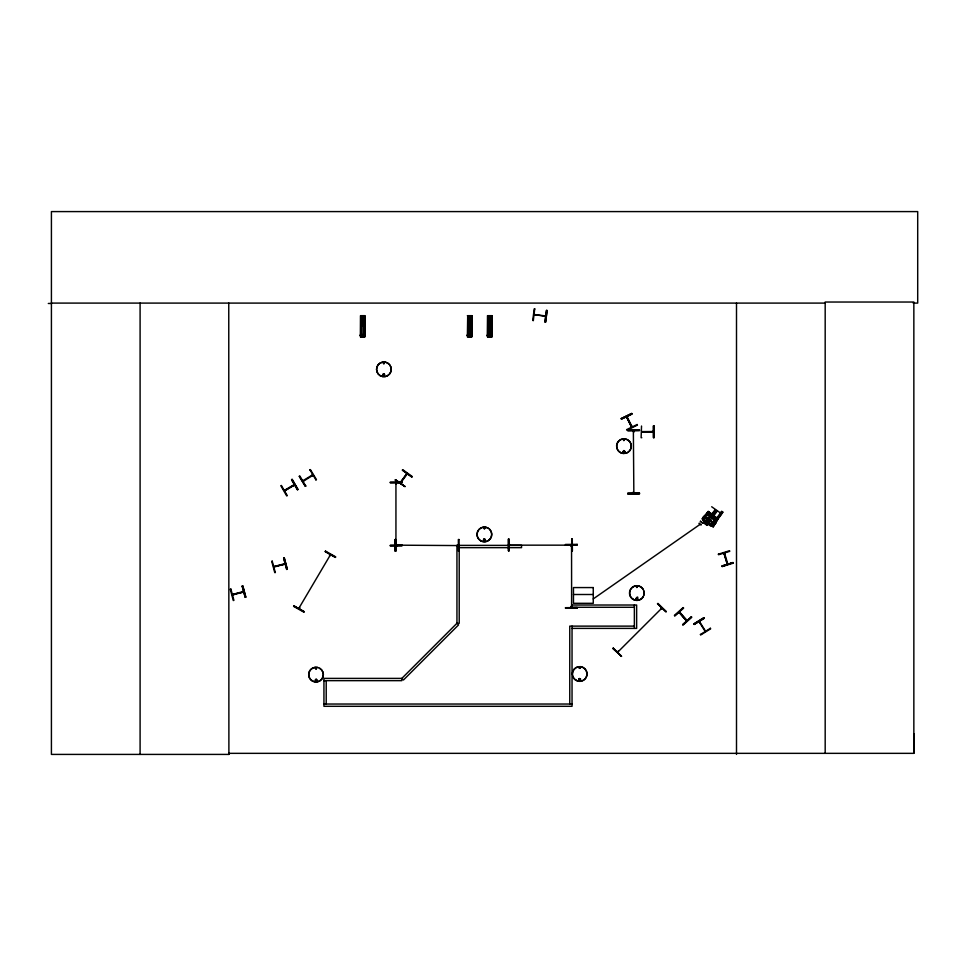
<?xml version="1.0" encoding="UTF-8"?>
<svg xmlns="http://www.w3.org/2000/svg" width="966" height="966" viewBox="0 0 966 966"><rect width="100%" height="100%" fill="white"/><g stroke="black" fill="none" stroke-linecap="round" stroke-linejoin="round"><path stroke-width="1.45" d="M913.184 303.095L917.7 303.095L917.7 211.59L51.415 211.59L51.415 754.41L228.894 754.41L228.773 753.347L913.848 753.347L913.981 733.725M632.005 426.755L626.511 416.732L631.583 427.141M632.102 426.936L631.559 425.837L631.124 426.284M706.762 513.055L707.692 513.864L708.223 513.272L715.432 518.827L715.118 519.623M707.51 512.149L709.237 513.224L707.788 512.185L706.146 514.431L707.583 515.482L709.237 513.224M708.018 513.55L707.04 512.741L707.788 513.84M714.985 519.454L716.265 518.295M533.317 320.531L534.705 308.927M534.403 314.518L545.536 316.437M535.49 315.254L534.198 314.493M544.353 316.365L545.754 316.003M544.993 322.004L546.454 310.412L547.106 310.497L545.633 322.089L544.993 322.004L546.539 310.424M545.585 322.076L547.046 310.484M395.806 544.232L396.458 544.232M571.148 545.053L571.099 546.309L571.679 546.104M571.558 607.614L571.148 606.322L571.148 607.614M633.829 430.607L633.841 431.911L633.43 430.619M633.382 492.044L633.841 493.179L633.37 430.86M315.387 668.387C316.51 670.682 316.824 666.794 315.508 668.255M316.305 668.629L315.665 668.46L316.317 668.544M317.065 680.076C313.382 683.542 316.751 675.814 316.751 680.825M382.886 374.518C385.06 378.901 384.975 370.69 382.886 375.074M483.749 528.354C485.427 526.229 484.715 530.66 483.833 528.209M579.105 667.904C581.327 666.057 578.948 670.283 579.395 667.409M623.613 440.001L624.217 440.351L623.746 439.88M623.167 451.629C625.268 448.997 624.326 454.479 623.287 451.448M624.978 451.895C623.299 447.524 622.189 455.421 625.099 451.629M685.836 620.1L686.476 619.737L686.585 620.727M687.067 620.413L679.412 611.84L680.233 612.758M716.048 522.449L715.009 523.85L713.91 523.101L714.949 521.7L716.048 522.449L713.113 526.941L712.123 525.492L714.816 521.616M713.113 526.941L717.05 520.577M313.032 475.212L303.264 481.297L302.853 480.754L304.23 480.537M707.619 512.209L708.44 511.449M715.842 518.5L716.663 517.788M400.117 482.988L400.878 481.925M284.741 490.728L294.594 484.896L284.704 490.752L284.415 490.16M285.598 490.088L285.731 490.16M395.867 544.232L396.338 545.283M396.398 545.041L396.338 544.112M571.087 545.295C572.162 548.169 570.906 542.699 570.628 545.295M571.087 606.563L571.087 607.373M571.558 545.041L571.618 607.373M232.347 594.525L233.82 594.682M273.825 566.619L285.018 564.168M713.077 516.568C712.497 515.639 715.734 515.916 713.669 517.329M469.295 336.542L469.911 336.542L469.416 335.673M298.844 608.339L330.432 554.786M299.182 608.809L299.472 607.481L298.88 608.459M329.491 555.281L330.058 555.607M618.18 651.132L617.274 652.062M700.072 622.225L699.638 622.732L699.976 622.14M679.038 612.118L686.645 621.005L679.17 612.263M383.345 362.95C383.731 365.631 385.337 361.441 383.345 363.119M316.691 680.475C315.725 677.444 315.001 681.887 316.365 680.68M484.654 528.511L484.051 528.269L484.69 528.438M636.328 586.688C637.101 589.127 637.705 585.565 636.594 586.507M406.65 474.692L406.879 473.606L400.202 482.746M407.302 473.847L400.443 483.217M243.541 592.073L232.577 594.404M243.601 591.977L232.709 594.911M397.086 545.621L395.819 545.573M458.355 545.633L457.208 545.681L457.329 545.053M509.106 544.764L510.277 544.655L510.157 545.283M652.122 431.597L653.427 431.585M303.771 612.166L304.085 611.599L293.918 605.851L293.616 606.382L303.795 612.118M299.786 607.843L299.412 608.665M698.986 621.549L705.18 631.426M721.735 511.388L721.24 512.221L722.339 512.97L722.822 512.137L721.735 511.388L720.624 513.055M713.91 523.101L714.321 522.401M715.009 523.85L716.458 521.495M714.236 522.34L716.591 518.851M617.359 651.965L618.482 651.531M714.864 521.338L720.262 513.381M723.993 553.349L727.398 564.277M712.014 526.18L714.949 521.7M706.146 514.431L707.583 515.482M716.663 521L718.354 518.609M717.412 519.877L718.982 517.534M717.086 517.957L718.692 515.615M719.042 517.595L720.588 515.228M719.73 516.605L722.109 513.103M719.32 514.878L721.01 512.354M395.541 479.679L395.154 480.211L405.02 486.514M400.19 482.879L406.879 473.606M411.854 477.035L412.228 476.516L402.75 469.681L402.375 470.2L411.866 477.023L402.472 470.068M721.083 514.685L722.822 512.137M702.789 520.179C701.147 517.993 704.685 514.95 706.991 514.649L714.115 520.143L714.212 522.183L711.374 525.878L707.885 523.922L706.846 525.275M706.919 514.745L705.047 515.446M707.945 523.838L709.829 524.538L711.749 522.038L711.036 519.805L708.175 517.655L705.82 517.583L703.9 520.082L705.083 521.688L703.852 523.089L706.991 525.299M707.945 524.043L706.919 525.395M709.938 525.54L702.946 520.07L705.023 521.773M711.374 525.878L710.831 524.852L711.447 525.782L716.035 519.962M708.972 512.354L707.921 513.477M717.086 518.464L708.006 511.618L717.436 518.452L716.289 518.247M383.647 363.011L383.997 363.614L383.816 362.975M315.52 679.581L315.339 680.257M483.592 539.088C484.147 544.329 486.466 535.985 483.374 540.163M623.505 439.651C623.324 442.199 625.545 438.975 623.674 439.59M636.63 586.76L636.968 587.364L636.799 586.712M579.938 668.158L579.6 667.566L579.769 668.206M579.129 678.881C578.912 682.056 581.629 678.023 579.346 678.832M702.379 518.802L703.212 519.454L702.379 518.802L707.837 511.871L708.851 512.439M708.549 512.886L703.212 519.454M715.746 518.428L707.837 511.871M715.154 519.575L716.12 519.66M708.935 517.752L715.178 509.65M711.278 514.975L711.737 513.984M710.215 516.895L715.565 509.951L710.336 516.991M711.495 517.885L716.736 510.857M711.882 518.187L717.183 511.207M714.007 517.293L714.466 516.303M708.006 513.562L715.202 519.116L716.543 517.8M711.29 525.782L714.103 522.111M720.829 514.009L721.216 513.514L711.676 506.752M706.883 513.284L708.018 511.847M710.614 525.142L716.12 518.199M642.873 432.104L641.738 431.657L643.03 432.007M652.364 431.524L653.354 432.08M653.427 431.983L641.979 432.128M723.981 553.095L727.277 564.325M727.784 564.156L726.879 563.021M613.253 648.089L612.794 648.56L621.573 656.3L613.241 648.114L621.464 656.421M657.496 603.847L657.955 603.388L666.238 611.635L657.556 603.786M661.517 607.807L660.889 609.027L661.807 608.097M660.973 608.93L661.432 607.904L661.106 608.894M617.648 652.255L661.722 608.242M312.815 475.332L311.909 475.888M674.727 615.765L683.493 608.025M685.836 619.918L686.524 619.689M682.733 624.712L691.451 616.924M571.558 607.493L571.546 606.322M311.776 475.2L311.909 475.815M383.152 374.047L383.9 373.745M383.502 374.108C382.476 377.126 386.134 373.927 383.719 374.12M578.948 678.7C583.814 678.386 576.666 682.431 579.419 678.422M593.257 598.908L699.843 524.526L701.207 524.997L701.014 524.067M330.118 554.424L329.889 555.643M693.878 623.915L703.816 617.757L704.154 618.312L694.228 624.459L693.878 623.915L703.84 617.805M694.18 624.398L704.142 618.288M700.471 634.529L710.36 628.311M305.884 485.983L305.328 486.321L299.279 476.323L299.834 475.984L305.751 486.067M309.82 469.935L310.376 469.597L316.437 479.595L315.882 479.921M302.853 480.754L312.646 474.813M281.444 485.512L280.889 485.826L286.733 495.956L287.288 495.63L281.384 485.548M291.575 479.667L292.13 479.341L297.975 489.46L297.419 489.786L291.575 479.667L297.552 489.702M284.378 490.33L294.232 484.594M242.599 591.711L243.637 591.494M627.043 417.843L626.994 416.503M621.21 418.568L631.704 413.436L631.993 414.016L621.488 419.159L621.21 418.568L631.728 413.484M621.416 419.002L631.981 413.991M623.613 451.025L624.459 451.134M624.483 452.535L623.215 452.366M484.183 539.125C482.408 541.769 486.779 539.632 484.389 539.185M484.57 540.562L485.065 539.704M293.712 485.475L293.495 485.681M718.414 554.182L729.572 550.717L729.753 551.332L718.571 554.726L718.39 554.134M723.908 553.325L724.79 553.953L724.271 554.484M722.025 566.004L733.218 562.659M722.17 566.499L733.17 562.514L722 565.931L722.194 566.547L733.363 563.13M272.364 561.161L271.736 561.331L274.767 572.621L275.395 572.452M284.282 557.974L283.654 558.143L286.685 569.433L287.313 569.264L284.282 557.974L287.252 569.276M273.946 566.583L285.115 563.589M285.224 563.975L273.982 567.054M242.176 586.048L242.804 585.879L245.835 597.169L245.207 597.338L242.176 586.048L245.231 597.326M232.468 594.488L243.48 591.494M707.583 521.254L709.334 524.369L708.573 521.374L711.833 521.302L708.187 520.626L706.448 517.341L707.305 520.433L704.202 520.517L707.704 521.217M641.979 431.597L653.173 431.524M396.869 545.633L395.819 545.041M509.348 544.703L510.29 545.162L509.348 545.222M362.781 335.504L362.407 336.518M489.967 335.709L489.496 336.518M636.884 597.845C635.29 601.154 639.118 596.433 636.208 598.727M636.884 599.596C640.132 592.363 631.679 603.207 637.898 598.268M699.36 621.283L705.458 631.112M686.693 620.74L679.158 612.347M654.03 425.934L653.39 425.946L653.463 437.634L654.103 437.622L654.03 425.934L654.054 437.622M627.779 430.003L639.468 429.93L639.468 430.57L627.791 430.655L627.779 430.003L639.468 429.979M627.791 430.619L639.468 430.413M641.774 437.707L641.122 437.707L641.533 426.018M390.288 482.589L401.977 482.517M639.48 493.143L627.791 493.215L627.791 493.868L639.48 493.795L639.48 493.143L627.791 493.385M627.791 493.819L639.48 493.747M395.13 539.535L395.782 539.523L395.855 551.212L395.203 551.224L395.13 539.535L395.263 551.212M571.643 539.125L572.283 539.113L572.367 550.801L571.715 550.801L571.715 539.125M390.3 545.488L401.989 545.416M395.939 484.014L395.939 482.843L395.939 545.162L458.27 545.573M565.508 544.921L577.197 544.848M570.495 545.174L571.558 545.162L509.227 545.162M508.49 550.813L509.142 550.813L509.07 539.125L508.418 539.125L508.49 550.813L508.478 539.125M565.508 607.819L577.197 607.662M48.3 303.469L51.415 303.469M51.415 303.095L825.181 303.095M467.363 315.689L471.867 315.677L471.867 336.784L467.363 336.808L467.701 315.689M360.704 317.838L364.593 317.838M467.665 317.838L471.565 317.838M487.794 317.838L491.682 317.838M360.704 319.263L364.593 319.263M467.665 319.263L471.565 319.263M487.794 319.263L491.682 319.263M360.704 321.412L364.593 321.412M467.665 321.412L471.565 321.412M487.794 321.412L491.682 321.412M360.692 323.308L364.593 323.308M467.653 323.308L471.553 323.308M487.782 323.308L491.682 323.308M360.692 325.457L364.593 325.457M467.653 325.457L471.553 325.457M487.782 325.457L491.682 325.457M360.704 334.647L364.593 334.647M467.665 334.647L471.565 334.647M487.794 334.647L491.682 334.647M360.052 335.25L365.245 335.25M467.013 335.25L472.205 335.25M487.142 335.25L492.334 335.25M360.052 335.407L365.245 335.407M467.013 335.407L472.205 335.407M487.142 335.407L492.334 335.407M362.95 335.661L362.878 335.709M469.295 335.625L469.814 335.697M489.424 335.625L490.04 335.625M362.335 336.542L362.95 336.542M489.424 336.542L490.04 336.542M364.906 336.784L360.403 336.808L360.499 315.689L364.906 315.677L364.81 336.784M487.492 336.808L491.996 336.784L491.996 315.677L487.492 315.689L487.504 336.808L487.758 315.689M459.212 547.662L521.543 547.662L521.543 545.379L456.942 545.379L456.942 623.287L401.844 678.386L323.936 678.386L323.936 706.303L572.041 706.303L572.041 626.125M573.466 594.501L593.257 594.501M634.36 607.288L572.041 607.288L572.041 605.018L636.642 605.018L636.642 628.395L572.041 628.395M634.36 626.125L569.759 626.125L569.759 704.033M323.936 680.656L401.844 680.656L401.844 678.386L403.462 679.992L458.548 624.905L456.942 623.287L459.212 623.287L459.212 545.379M323.936 704.033L572.041 704.033M534.862 308.951L534.222 308.866L532.749 320.458L533.401 320.543M534.283 314.554L545.512 315.918M579.685 678.736L580.288 679.086M579.685 680.487L578.779 679.967M709.925 525.468L711.447 525.782M711.012 513.586L710.252 514.178L711.085 513.489M699.831 523.21L698.925 523.343L699.843 524.526M636.606 599.56L635.966 599.065M396.338 482.71L396.41 483.978L396.338 482.843M325.3 551.489L335.456 557.273M293.893 605.899L304.048 611.671M713.186 524.055L714.272 524.84M712.123 525.492L713.222 526.241M395.529 479.704L404.971 486.586L395.444 479.812M709.092 512.439L708.054 511.654L717.158 518.682M708.175 511.4L717.327 518.452M711.64 515.252L713.693 516.846M633.382 493.022L633.418 492.008M657.617 603.738L665.924 611.949M283.968 564.313L283.992 564.446M627.079 416.684L632.005 426.887M710.312 628.238L710.662 628.794L700.724 634.952L700.386 634.396M309.965 469.85L315.954 479.885M299.315 476.298L305.377 486.296M292.082 479.365L297.926 489.484M626.511 416.781L631.607 427.093M724.548 553.18L727.772 563.903M283.738 558.119L286.757 569.409M272.207 561.21L275.31 572.476M242.756 585.891L245.775 597.181M633.901 430.86L633.841 431.79M714.079 520.046L714.152 522.268M653.547 425.946L653.535 437.634M633.43 430.739L633.43 431.79M572.234 539.113L572.307 550.801M508.901 539.125L509.058 550.813M395.698 539.523L395.686 551.212M913.848 753.347L913.848 302.032L825.181 302.032L825.181 753.347M736.503 303.095L736.503 754.41M634.36 605.018L634.36 628.395M491.899 315.677L491.972 336.784M491.718 315.677L491.682 336.784M491.404 315.677L491.38 336.784M491.235 336.784L491.211 315.677L491.139 336.784M490.921 315.677L490.97 336.784M490.716 315.677L490.643 336.784M490.33 336.784L489.146 336.784M488.832 315.689L488.856 336.808M488.76 315.689L488.591 336.808L488.542 315.689M488.241 315.689L488.265 336.808M487.999 315.689L488.084 336.808M487.83 315.689L487.794 336.808M471.843 315.677L471.77 336.784M471.553 315.677L471.565 336.784M471.348 315.677L471.251 336.784M470.756 315.677L470.792 336.784M470.514 315.677L470.587 336.784M470.213 336.784L469.017 336.784M468.727 336.808L468.715 315.689L468.462 336.808M468.389 315.689L468.425 336.808M468.124 315.689L468.208 336.808M467.882 315.689L467.967 336.808M364.593 315.677L364.593 336.784M364.556 315.677L364.556 336.784M364.315 315.677L364.291 336.784M364.122 315.677L364.146 336.784M363.88 315.677L363.832 336.784M363.627 315.677L363.627 336.784L363.53 315.677M363.24 336.784L362.057 336.784M361.67 315.689L361.743 336.808M361.417 315.689L361.453 336.808M361.248 315.689L361.175 336.808M361.006 315.689L360.994 336.808M360.91 315.689L360.91 336.808M360.704 315.689L360.668 336.808M326.218 680.656L326.218 704.033M228.761 303.095L228.894 754.41M140.094 303.095L140.094 754.41M572.295 673.978A7.39 7.39 0 0 1 582.812 667.277A7.39 7.39 0 0 1 584.442 679.641A7.39 7.39 0 0 1 572.548 675.886M643.284 596.771A7.39 7.39 0 0 1 632.126 598.739A7.39 7.39 0 0 1 632.126 587.413A7.39 7.39 0 0 1 643.284 589.381M644.02 591.168A7.39 7.39 0 0 1 644.02 594.996M489.617 529.199A7.39 7.39 0 0 1 486.924 541.371A7.39 7.39 0 0 1 477.023 533.775A7.39 7.39 0 0 1 488.084 528.028M319.71 668.218A7.39 7.39 0 0 1 320.253 680.668A7.39 7.39 0 0 1 308.734 675.898A7.39 7.39 0 0 1 317.923 667.47M623.964 453.549A7.39 7.39 0 0 1 617.262 443.044A7.39 7.39 0 0 1 629.627 441.414A7.39 7.39 0 0 1 625.871 453.308M361.803 324.153C362.866 327.462 364.375 321.823 361.803 324.153M468.776 324.153C469.826 327.462 471.348 321.823 468.776 324.153M488.893 324.153C489.955 327.462 491.465 321.823 488.893 324.153M700.386 521.266L702.753 522.98L700.386 521.266M704.552 630.424L704.552 630.424M325.542 551.067L325.216 551.634L335.371 557.418L335.697 556.851L325.506 551.115M707.353 518.73L705.434 521.242L708.295 523.391L710.215 520.879L707.353 518.73M705.083 522.739L706.581 524.574L705.083 522.739M683.119 607.602L674.401 615.402L674.836 615.885L683.554 608.085L683.119 607.602M691.342 616.803L682.648 624.616L683.059 625.074L691.777 617.286L691.342 616.803M637.125 424.521L626.62 429.653L626.91 430.232L637.403 425.1L637.125 424.521M230.886 589.079L230.27 589.236L233.289 600.526L233.917 600.357L230.886 589.079M401.977 482.082L390.288 482.106L390.3 482.759L401.977 482.674L401.977 482.034M458.995 539.523L458.343 539.523L458.427 551.212L459.067 551.212L458.995 539.523M401.977 545.247L390.3 545.319L390.3 545.971L401.989 545.899L401.977 545.247M577.185 544.365L565.508 544.438L565.508 545.09L577.197 545.005L577.185 544.365M577.197 607.578L565.508 607.686L565.521 608.302L577.197 608.23L577.197 607.578M593.257 587.57L573.466 587.57L573.466 603.315L593.257 603.315L593.257 587.57M471.106 336.784L471.094 315.677L471.01 336.784M576.062 680.257A7.257 7.257 0 0 0 586.954 673.978A7.257 7.257 0 0 0 576.062 667.687A7.257 7.257 0 0 0 576.062 680.257M633.237 599.391A7.293 7.293 0 0 0 644.177 593.076A7.293 7.293 0 0 0 633.237 586.76A7.293 7.293 0 0 0 633.237 599.391M480.742 540.755A7.305 7.305 0 0 0 491.694 534.427A7.305 7.305 0 0 0 480.742 528.1A7.305 7.305 0 0 0 480.742 540.755M312.368 680.921A7.293 7.293 0 0 0 323.296 674.618A7.293 7.293 0 0 0 312.368 668.303A7.293 7.293 0 0 0 312.368 680.921M620.317 452.486A7.305 7.305 0 0 0 631.269 446.159A7.305 7.305 0 0 0 620.317 439.844A7.305 7.305 0 0 0 620.317 452.486M380.254 375.653A7.305 7.305 0 0 0 391.206 369.338A7.39 7.39 0 0 0 380.206 362.938A7.39 7.39 0 0 0 380.206 375.738A7.39 7.39 0 0 0 391.29 369.338A7.305 7.305 0 0 0 380.254 363.011A7.305 7.305 0 0 0 380.254 375.653"/></g></svg>
